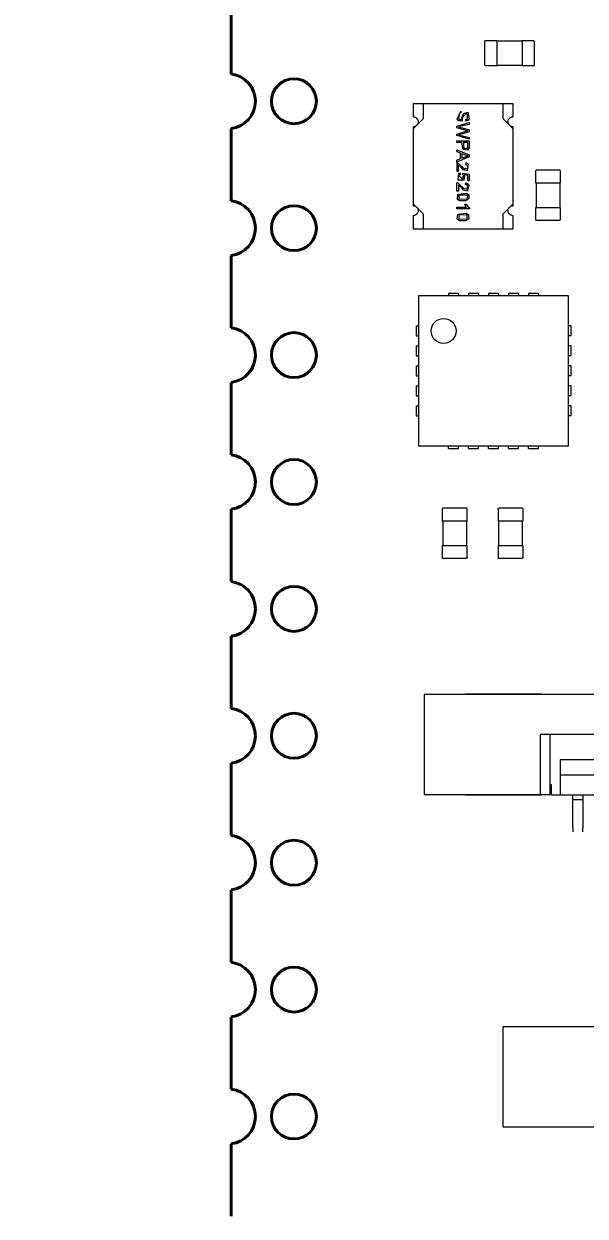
# Model space of a CAD drawing. Header units: millimetres. Extents: x 1 to 79, y -30 to 80.
# Drawn here: x 27.15 to 38.38, y 14.97 to 38.84 of the extents above; entities that cross this region are included whole.
import ezdxf

# ---------------------------------------------------------------- set-up
doc = ezdxf.new("R2010")
doc.units = ezdxf.units.MM
doc.header["$LTSCALE"] = 10
doc.header["$MEASUREMENT"] = 0
doc.layers.add('标注线', color=3, linetype='Continuous')
doc.layers.add('细实线', color=7, linetype='Continuous', lineweight=20)
doc.layers.add('轮廓线', color=7, linetype='Continuous', lineweight=40)
doc.styles.get("Standard").update_dxf_attribs({"font": 'simfang.ttf'})
doc.dimstyles.new('STANDARD_ACAD', dxfattribs={"dimtxt": 0.18, "dimasz": 0.18, "dimexe": 0.18, "dimexo": 0.0625, "dimgap": 0.09, "dimtad": 0, "dimtih": 1, "dimtoh": 1, "dimdec": 4, "dimzin": 0, "dimdsep": 46, "dimtxsty": 'Standard', "dimcen": 0.09, "dimadec": 0, "dimazin": 0, "dimtfac": 1, "dimtdec": 4, "dimtofl": 0, "dimtmove": 0, "dimatfit": 3, "dimfxl": 1, "dimtolj": 1, "dimtzin": 0, "dimarcsym": 0})

# ---------------------------------------------------------------- blocks, each defined once
blk = doc.blocks.new('*D126')
at = {"layer": 'Defpoints', "color": 0, "transparency": 16777216}
for p in [(33, 47.21), (22.665, -9.39), (33, -9.39)]:
    blk.add_point(p, dxfattribs=at)
at = {"layer": '标注线', "color": 0, "lineweight": -2, "transparency": 16777216}
for p, q in [((32.5, 47.21), (22.485, 47.21)), ((22.665, 46.01), (22.665, 19.57)), ((22.665, -8.19), (22.665, 18.249)), ((32.5, -9.39), (22.485, -9.39))]:
    blk.add_line(p, q, dxfattribs=at)
at = {"layer": '标注线', "color": 0, "transparency": 16777216}
for points in [[(22.465, 46.01), (22.865, 46.01), (22.665, 47.21)], [(22.465, -8.19), (22.865, -8.19), (22.665, -9.39)]]:
    blk.add_solid(points, dxfattribs=at)
at = {"layer": '标注线', "color": 0, "transparency": 16777216, "insert": (22.665, 18.91), "char_height": 1.2, "attachment_point": 5}
blk.add_mtext('\\A1;56.6', dxfattribs=at)
blk = doc.blocks.new('*D127')
at = {"layer": 'Defpoints', "color": 0, "transparency": 16777216}
for p in [(32.773, 48.91), (18.834, -11.09), (32.773, -11.09)]:
    blk.add_point(p, dxfattribs=at)
at = {"layer": '标注线', "color": 0, "lineweight": -2, "transparency": 16777216}
for p, q in [((32.273, 48.91), (18.654, 48.91)), ((18.834, 47.71), (18.834, 19.566)), ((18.834, -9.89), (18.834, 18.253)), ((32.273, -11.09), (18.654, -11.09))]:
    blk.add_line(p, q, dxfattribs=at)
at = {"layer": '标注线', "color": 0, "transparency": 16777216}
for points in [[(18.634, 47.71), (19.034, 47.71), (18.834, 48.91)], [(18.634, -9.89), (19.034, -9.89), (18.834, -11.09)]]:
    blk.add_solid(points, dxfattribs=at)
at = {"layer": '标注线', "color": 0, "transparency": 16777216, "insert": (18.834, 18.91), "char_height": 1.2, "attachment_point": 5}
blk.add_mtext('\\A1;60', dxfattribs=at)
blk = doc.blocks.new('*D128')
at = {"layer": 'Defpoints', "color": 0, "transparency": 16777216}
for p in [(39.51, 50.375), (14.89, -11.09), (32.773, -11.09)]:
    blk.add_point(p, dxfattribs=at)
at = {"layer": '标注线', "color": 0, "lineweight": -2, "transparency": 16777216}
for p, q in [((39.01, 50.375), (14.71, 50.375)), ((14.89, 49.175), (14.89, 20.302)), ((14.89, -9.89), (14.89, 18.982)), ((32.273, -11.09), (14.71, -11.09))]:
    blk.add_line(p, q, dxfattribs=at)
at = {"layer": '标注线', "color": 0, "transparency": 16777216}
for points in [[(14.69, 49.175), (15.09, 49.175), (14.89, 50.375)], [(14.69, -9.89), (15.09, -9.89), (14.89, -11.09)]]:
    blk.add_solid(points, dxfattribs=at)
at = {"layer": '标注线', "color": 0, "transparency": 16777216, "insert": (14.89, 19.642), "char_height": 1.2, "attachment_point": 5}
blk.add_mtext('\\A1;61.47', dxfattribs=at)

msp = doc.modelspace()

# ---------------------------------------------------------------- linework, layer by layer
at = {"layer": '细实线'}
for p, q in [((36.369, 38.485), (36.369, 38.015)), ((36.619, 38.5), (36.384, 38.5)), ((36.619, 38.485), (36.619, 38.5)), ((37.119, 38.49), (36.619, 38.49)), ((36.619, 38.015), (36.619, 38.485)), ((37.119, 38.5), (37.119, 38.485)), ((37.354, 38.5), (37.119, 38.5)), ((37.119, 38.485), (37.119, 38.015)), ((37.369, 38.015), (37.369, 38.485)), ((36.384, 38), (36.619, 38)), ((36.619, 38), (36.619, 38.015)), ((36.619, 38.01), (37.119, 38.01)), ((37.119, 38.015), (37.119, 38)), ((37.119, 38), (37.354, 38)), ((35.14, 37.237), (34.94, 37.237)), ((34.94, 37.237), (34.94, 36.977)), ((35.14, 37.237), (35.14, 36.937)), ((36.74, 37.237), (35.14, 37.237)), ((36.74, 36.937), (36.74, 37.237)), ((36.94, 37.237), (36.74, 37.237)), ((36.94, 36.977), (36.94, 37.237)), ((35.821, 36.929), (35.895, 37.088)), ((35.867, 37.046), (35.846, 36.946)), ((35.873, 37.049), (35.867, 37.046)), ((35.898, 37.056), (35.873, 37.049)), ((35.895, 37.088), (35.898, 37.056)), ((35.918, 36.946), (35.946, 37.042)), ((35.946, 37.042), (36.036, 37.068)), ((36.028, 36.942), (36.029, 37.032)), ((36.036, 37.068), (36.06, 36.937)), ((35.14, 36.937), (34.94, 36.737)), ((34.94, 36.777), (34.94, 36.737)), ((35.815, 36.792), (36.065, 36.86)), ((35.815, 36.757), (35.815, 36.792)), ((36.005, 36.702), (35.815, 36.757)), ((35.823, 36.924), (35.821, 36.929)), ((35.848, 36.895), (35.823, 36.924)), ((35.846, 36.946), (35.862, 36.923)), ((35.914, 36.89), (35.848, 36.895)), ((35.901, 36.786), (35.85, 36.775)), ((35.85, 36.775), (36.065, 36.714)), ((35.862, 36.923), (35.903, 36.923)), ((36.065, 36.825), (35.901, 36.786)), ((35.903, 36.923), (35.918, 36.946)), ((35.921, 36.894), (35.914, 36.89)), ((35.992, 36.924), (36.028, 36.942)), ((35.995, 36.891), (35.992, 36.924)), ((36.026, 36.899), (35.995, 36.891)), ((36.034, 36.904), (36.026, 36.899)), ((36.06, 36.937), (36.034, 36.904)), ((36.065, 36.86), (36.065, 36.825)), ((36.94, 36.737), (36.74, 36.937)), ((36.94, 36.737), (36.94, 36.777)), ((34.94, 36.737), (34.94, 35.237)), ((35.815, 36.632), (36.005, 36.686)), ((35.815, 36.599), (35.815, 36.632)), ((36.065, 36.529), (35.815, 36.599)), ((35.938, 36.636), (35.85, 36.616)), ((35.85, 36.616), (35.904, 36.603)), ((35.904, 36.603), (36.065, 36.563)), ((36.065, 36.673), (35.938, 36.636)), ((36.035, 36.695), (36.005, 36.702)), ((36.005, 36.686), (36.035, 36.695)), ((36.065, 36.714), (36.065, 36.673)), ((36.065, 36.563), (36.065, 36.529)), ((36.94, 35.237), (36.94, 36.737)), ((35.815, 36.497), (36.065, 36.497)), ((35.815, 36.463), (35.815, 36.497)), ((35.917, 36.463), (35.815, 36.463)), ((35.815, 36.312), (36.065, 36.213)), ((35.815, 36.275), (35.815, 36.312)), ((35.891, 36.247), (35.815, 36.275)), ((35.939, 36.321), (35.917, 36.463)), ((36.027, 36.308), (35.939, 36.321)), ((36.036, 36.463), (35.946, 36.463)), ((35.946, 36.463), (35.946, 36.396)), ((35.946, 36.396), (35.953, 36.356)), ((35.953, 36.356), (35.958, 36.349)), ((35.958, 36.349), (36.013, 36.34)), ((36.013, 36.34), (36.019, 36.343)), ((36.019, 36.343), (36.033, 36.365)), ((36.063, 36.36), (36.027, 36.308)), ((36.033, 36.365), (36.036, 36.463)), ((36.065, 36.497), (36.063, 36.36)), ((36.065, 36.176), (35.815, 36.07)), ((35.815, 36.109), (35.891, 36.139)), ((35.815, 36.07), (35.815, 36.109)), ((35.836, 36.056), (35.815, 36.06)), ((35.815, 36.06), (35.815, 35.89)), ((35.96, 35.937), (35.836, 36.056)), ((35.891, 36.139), (35.891, 36.247)), ((35.991, 36.209), (35.918, 36.237)), ((35.918, 36.237), (35.918, 36.15)), ((35.918, 36.15), (36.039, 36.195)), ((36.039, 36.195), (35.991, 36.209)), ((35.994, 36.054), (35.991, 36.022)), ((36.048, 36.029), (35.994, 36.054)), ((36.065, 36.213), (36.065, 36.176)), ((35.815, 35.89), (35.845, 35.89)), ((35.841, 35.705), (35.852, 35.848)), ((35.845, 35.89), (35.845, 36.016)), ((35.861, 36.003), (35.845, 36.016)), ((35.883, 35.822), (35.848, 35.805)), ((35.848, 35.805), (35.926, 35.725)), ((35.852, 35.848), (35.881, 35.856)), ((35.861, 36.003), (35.893, 35.966)), ((35.881, 35.856), (35.883, 35.822)), ((35.893, 35.966), (35.937, 35.917)), ((35.926, 35.725), (35.948, 35.799)), ((35.929, 35.82), (35.933, 35.85)), ((35.947, 35.801), (35.929, 35.82)), ((35.933, 35.85), (36.062, 35.825)), ((36.027, 35.897), (35.937, 35.917)), ((35.948, 35.799), (35.947, 35.801)), ((35.971, 35.803), (35.958, 35.708)), ((36.028, 35.936), (35.96, 35.937)), ((36.032, 35.8), (35.965, 35.814)), ((35.965, 35.814), (35.971, 35.803)), ((35.991, 36.022), (36.027, 36.008)), ((36.027, 35.897), (36.048, 36.029)), ((36.027, 36.008), (36.028, 35.936)), ((36.032, 35.697), (36.032, 35.8)), ((36.062, 35.825), (36.062, 35.697)), ((37.39, 35.891), (37.39, 35.656)), ((37.875, 35.906), (37.405, 35.906)), ((37.89, 35.656), (37.89, 35.891)), ((35.815, 35.659), (35.836, 35.656)), ((35.815, 35.489), (35.815, 35.659)), ((35.836, 35.656), (35.96, 35.537)), ((35.958, 35.708), (35.841, 35.705)), ((35.861, 35.602), (35.845, 35.615)), ((35.845, 35.615), (35.845, 35.489)), ((35.893, 35.566), (35.861, 35.602)), ((35.893, 35.566), (35.937, 35.517)), ((35.991, 35.621), (35.994, 35.653)), ((36.027, 35.607), (35.991, 35.621)), ((35.994, 35.653), (36.048, 35.628)), ((36.057, 35.615), (36.027, 35.496)), ((36.028, 35.535), (36.027, 35.607)), ((36.062, 35.697), (36.032, 35.697)), ((36.057, 35.615), (36.048, 35.628)), ((37.39, 35.656), (37.405, 35.656)), ((37.4, 35.656), (37.4, 35.156)), ((37.405, 35.656), (37.875, 35.656)), ((37.875, 35.656), (37.89, 35.656)), ((37.88, 35.156), (37.88, 35.656)), ((35.845, 35.489), (35.815, 35.489)), ((35.826, 35.324), (35.837, 35.43)), ((35.867, 35.296), (35.826, 35.324)), ((35.837, 35.43), (36.01, 35.446)), ((35.862, 35.411), (35.856, 35.408)), ((35.856, 35.408), (35.856, 35.334)), ((35.856, 35.334), (36.015, 35.331)), ((36.023, 35.406), (35.862, 35.411)), ((35.937, 35.517), (36.027, 35.496)), ((36.016, 35.526), (35.96, 35.537)), ((36.058, 35.335), (35.997, 35.293)), ((36.01, 35.446), (36.051, 35.418)), ((36.015, 35.331), (36.02, 35.334)), ((36.016, 35.526), (36.028, 35.535)), ((36.02, 35.334), (36.036, 35.391)), ((36.036, 35.391), (36.023, 35.406)), ((36.051, 35.418), (36.058, 35.407)), ((36.058, 35.407), (36.058, 35.335)), ((34.94, 35.237), (35.14, 35.037)), ((34.94, 35.237), (34.94, 35.197)), ((35.815, 35.167), (36.011, 35.167)), ((35.815, 35.136), (35.815, 35.167)), ((36.066, 35.136), (35.815, 35.136)), ((35.997, 35.293), (35.867, 35.296)), ((35.99, 35.197), (35.974, 35.231)), ((35.974, 35.231), (36.003, 35.231)), ((36.011, 35.167), (35.99, 35.197)), ((36.003, 35.231), (36.033, 35.184)), ((36.033, 35.184), (36.066, 35.156)), ((36.066, 35.156), (36.066, 35.136)), ((36.74, 35.037), (36.94, 35.237)), ((36.94, 35.197), (36.94, 35.237)), ((37.405, 35.156), (37.39, 35.156)), ((37.39, 35.156), (37.39, 34.921)), ((37.875, 35.156), (37.405, 35.156)), ((37.89, 35.156), (37.875, 35.156)), ((37.89, 34.921), (37.89, 35.156)), ((34.94, 34.997), (34.94, 34.737)), ((35.14, 35.037), (35.14, 34.737)), ((35.819, 34.934), (35.837, 35.029)), ((35.826, 34.924), (35.819, 34.934)), ((35.867, 34.896), (35.826, 34.924)), ((35.837, 35.029), (36.01, 35.045)), ((35.862, 35.011), (35.856, 35.007)), ((35.856, 35.007), (35.856, 34.934)), ((35.856, 34.934), (36.015, 34.93)), ((36.023, 35.006), (35.862, 35.011)), ((35.997, 34.892), (35.867, 34.896)), ((36.058, 34.934), (35.997, 34.892)), ((36.01, 35.045), (36.051, 35.017)), ((36.015, 34.93), (36.02, 34.934)), ((36.02, 34.934), (36.023, 35.006)), ((36.051, 35.017), (36.058, 34.934)), ((36.74, 34.737), (36.74, 35.037)), ((36.94, 34.737), (36.94, 34.997)), ((37.405, 34.906), (37.875, 34.906)), ((34.94, 34.737), (35.14, 34.737)), ((35.14, 34.737), (36.74, 34.737)), ((36.74, 34.737), (36.94, 34.737)), ((35.85, 33.44), (35.65, 33.44)), ((35.65, 33.44), (35.65, 33.39)), ((35.85, 33.44), (35.85, 33.39)), ((36.25, 33.44), (36.05, 33.44)), ((36.05, 33.44), (36.05, 33.39)), ((36.25, 33.44), (36.25, 33.39)), ((36.65, 33.44), (36.45, 33.44)), ((36.45, 33.44), (36.45, 33.39)), ((36.65, 33.44), (36.65, 33.39)), ((37.05, 33.44), (36.85, 33.44)), ((36.85, 33.44), (36.85, 33.39)), ((37.05, 33.44), (37.05, 33.39)), ((37.45, 33.44), (37.25, 33.44)), ((37.25, 33.44), (37.25, 33.39)), ((37.45, 33.44), (37.45, 33.39)), ((35.05, 33.39), (35.05, 30.39)), ((38.05, 33.39), (35.05, 33.39)), ((38.05, 30.39), (38.05, 33.39)), ((35, 32.79), (35, 32.59)), ((35, 32.79), (35.05, 32.79)), ((38.1, 32.79), (38.05, 32.79)), ((38.1, 32.59), (38.1, 32.79)), ((35, 32.59), (35.05, 32.59)), ((38.1, 32.59), (38.05, 32.59)), ((35, 32.39), (35, 32.19)), ((35, 32.39), (35.05, 32.39)), ((38.1, 32.39), (38.05, 32.39)), ((38.1, 32.19), (38.1, 32.39)), ((35, 32.19), (35.05, 32.19)), ((35, 31.99), (35, 31.79)), ((35, 31.99), (35.05, 31.99)), ((38.1, 32.19), (38.05, 32.19)), ((38.1, 31.99), (38.05, 31.99)), ((38.1, 31.79), (38.1, 31.99)), ((35, 31.79), (35.05, 31.79)), ((38.1, 31.79), (38.05, 31.79)), ((35, 31.59), (35, 31.39)), ((35, 31.59), (35.05, 31.59)), ((38.1, 31.59), (38.05, 31.59)), ((38.1, 31.39), (38.1, 31.59)), ((35, 31.39), (35.05, 31.39)), ((38.1, 31.39), (38.05, 31.39)), ((35, 31.19), (35, 30.99)), ((35, 31.19), (35.05, 31.19)), ((38.1, 31.19), (38.05, 31.19)), ((38.1, 30.99), (38.1, 31.19)), ((35, 30.99), (35.05, 30.99)), ((38.1, 30.99), (38.05, 30.99)), ((35.05, 30.39), (38.05, 30.39)), ((35.65, 30.34), (35.65, 30.39)), ((35.65, 30.34), (35.85, 30.34)), ((35.85, 30.34), (35.85, 30.39)), ((36.05, 30.34), (36.05, 30.39)), ((36.05, 30.34), (36.25, 30.34)), ((36.25, 30.34), (36.25, 30.39)), ((36.45, 30.34), (36.45, 30.39)), ((36.45, 30.34), (36.65, 30.34)), ((36.65, 30.34), (36.65, 30.39)), ((36.85, 30.34), (36.85, 30.39)), ((36.85, 30.34), (37.05, 30.34)), ((37.05, 30.34), (37.05, 30.39)), ((37.25, 30.34), (37.25, 30.39)), ((37.25, 30.34), (37.45, 30.34)), ((37.45, 30.34), (37.45, 30.39)), ((35.523, 29.126), (35.523, 28.891)), ((36.008, 29.141), (35.538, 29.141)), ((36.023, 28.891), (36.023, 29.126)), ((36.64, 29.125), (36.64, 28.89)), ((37.125, 29.14), (36.655, 29.14)), ((37.14, 28.89), (37.14, 29.125)), ((35.523, 28.891), (35.538, 28.891)), ((35.533, 28.891), (35.533, 28.391)), ((35.538, 28.891), (36.008, 28.891)), ((36.008, 28.891), (36.023, 28.891)), ((36.013, 28.391), (36.013, 28.891)), ((36.64, 28.89), (36.655, 28.89)), ((36.65, 28.89), (36.65, 28.889)), ((36.65, 28.889), (36.65, 28.39)), ((36.655, 28.89), (37.125, 28.89)), ((37.125, 28.89), (37.14, 28.89)), ((37.13, 28.39), (37.13, 28.89)), ((35.532, 28.391), (35.523, 28.391)), ((35.523, 28.391), (35.523, 28.156)), ((35.533, 28.391), (35.532, 28.391)), ((35.538, 28.391), (35.533, 28.391)), ((36.008, 28.391), (35.538, 28.391)), ((36.023, 28.391), (36.008, 28.391)), ((36.023, 28.156), (36.023, 28.391)), ((36.65, 28.39), (36.64, 28.39)), ((36.64, 28.39), (36.64, 28.155)), ((36.65, 28.39), (36.65, 28.39)), ((36.655, 28.39), (36.65, 28.39)), ((37.125, 28.39), (36.655, 28.39)), ((37.13, 28.39), (37.125, 28.39)), ((37.14, 28.39), (37.13, 28.39)), ((37.13, 28.39), (37.13, 28.39)), ((37.13, 28.39), (37.13, 28.39)), ((37.14, 28.155), (37.14, 28.39)), ((35.538, 28.141), (36.008, 28.141)), ((36.655, 28.14), (37.125, 28.14)), ((35.16, 25.413), (35.16, 23.413)), ((35.46, 25.413), (35.16, 25.413)), ((50.46, 25.413), (35.46, 25.413)), ((37.51, 25.423), (36.01, 25.423)), ((37.51, 25.413), (37.51, 25.423)), ((37.71, 25.413), (37.71, 25.423)), ((37.71, 25.423), (38.635, 25.423)), ((50.485, 24.613), (37.485, 24.613)), ((37.485, 24.613), (37.485, 23.413)), ((37.685, 23.413), (37.685, 24.613)), ((37.885, 24.103), (37.885, 23.803)), ((50.085, 24.103), (37.885, 24.103)), ((37.885, 23.803), (50.085, 23.803)), ((37.885, 23.803), (37.885, 23.403)), ((35.16, 23.413), (35.46, 23.413)), ((35.46, 23.413), (37.485, 23.413)), ((36.01, 23.403), (37.51, 23.403)), ((37.485, 23.413), (37.685, 23.413)), ((37.51, 23.403), (37.51, 23.413)), ((37.71, 23.603), (37.685, 23.603)), ((37.71, 23.403), (37.71, 23.603)), ((37.71, 23.403), (37.885, 23.403)), ((37.885, 23.403), (50.085, 23.403)), ((38.135, 23.313), (38.135, 23.403)), ((38.335, 23.403), (38.335, 23.313)), ((38.135, 22.746), (38.135, 23.313)), ((38.135, 23.313), (38.335, 23.313)), ((38.335, 23.313), (38.335, 22.746)), ((38.135, 22.746), (38.135, 22.663)), ((38.335, 22.663), (38.335, 22.746)), ((51.235, 18.763), (36.735, 18.763)), ((36.735, 18.763), (36.735, 16.763)), ((36.735, 16.763), (39.185, 16.763))]:
    msp.add_line(p, q, dxfattribs=at)
for centre, radius, start, end in [((36.384, 38.485), 0.015, 90, 180), ((37.354, 38.015), 0.015, 270, 0), ((36.037, 36.914), 0.118, 93.7982, 189.9823), ((37.875, 35.891), 0.015, 0, 90), ((37.405, 34.921), 0.015, 180, 270), ((36.008, 29.126), 0.015, 0, 90), ((37.125, 29.125), 0.015, 0, 90), ((35.538, 28.156), 0.015, 180, 270), ((36.655, 28.155), 0.015, 180, 270), ((36.01, 25.223), 0.2, 90, 108.1949), ((36.01, 23.603), 0.2, 251.8051, 270)]:
    msp.add_arc(centre, radius, start, end, dxfattribs=at)
at = {"layer": '细实线', "extrusion": (0, 0, -1)}
for centre, radius, start, end in [((-37.354, 38.485), 0.015, 90, 180), ((-36.384, 38.015), 0.015, 270, 360), ((-34.94, 36.877), 0.1, 90, 216.6148), ((-34.94, 36.877), 0.1, 232.9564, 270), ((-34.94, 36.877), 0.1, 216.6148, 232.9564), ((-36.94, 36.877), 0.1, 323.3739, 90), ((-36.94, 36.877), 0.1, 307.0047, 323.3739), ((-36.94, 36.877), 0.1, 270, 307.0047), ((-37.405, 35.891), 0.015, 360, 90), ((-34.94, 35.097), 0.1, 90, 126.7111), ((-34.94, 35.097), 0.1, 143.0441, 270), ((-34.94, 35.097), 0.1, 126.7111, 143.0441), ((-36.94, 35.097), 0.1, 270, 36.8861), ((-36.94, 35.097), 0.1, 36.8861, 52.9385), ((-36.94, 35.097), 0.1, 52.9385, 90), ((-37.875, 34.921), 0.015, 180, 270), ((-35.55, 32.69), 0.25, 360, 180), ((-35.55, 32.69), 0.25, 180, 360), ((-35.538, 29.126), 0.015, 360, 90), ((-36.655, 29.125), 0.015, 360, 90), ((-36.008, 28.156), 0.015, 180, 270), ((-37.125, 28.155), 0.015, 180, 270)]:
    msp.add_arc(centre, radius, start, end, dxfattribs=at)
at = {"layer": '轮廓线'}
for p, q in [((31.3, 38.37), (31.3, 39.87)), ((31.3, 37.833), (31.3, 38.37)), ((31.3, 35.293), (31.3, 36.74)), ((31.3, 32.753), (31.3, 34.2)), ((31.3, 30.213), (31.3, 31.66)), ((31.3, 27.673), (31.3, 29.12)), ((31.3, 25.133), (31.3, 26.58)), ((31.3, 22.593), (31.3, 24.04)), ((31.3, 20.053), (31.3, 21.5)), ((31.3, 17.513), (31.3, 18.96)), ((31.3, 14.973), (31.3, 16.42))]:
    msp.add_line(p, q, dxfattribs=at)
at = {"layer": '轮廓线', "extrusion": (0, 0, -1)}
for centre in [(-32.555, 37.287), (-32.555, 34.747), (-32.555, 32.207), (-32.555, 29.667), (-32.555, 27.127), (-32.555, 24.587), (-32.555, 22.047), (-32.555, 19.507), (-32.555, 16.967)]:
    msp.add_circle(centre, 0.45, dxfattribs=at)
for centre, start, end in [((-31.235, 37.287), 96.79, 180), ((-31.235, 37.287), 180, 263.2095), ((-31.235, 34.747), 96.7913, 180), ((-31.235, 34.747), 180, 263.2082), ((-31.235, 32.207), 96.7926, 180), ((-31.235, 32.207), 180, 263.2069), ((-31.235, 29.667), 96.7939, 180), ((-31.235, 29.667), 180, 263.2056), ((-31.235, 27.127), 96.7952, 180), ((-31.235, 27.127), 180, 263.2043), ((-31.235, 24.587), 96.7965, 180), ((-31.235, 24.587), 180, 263.203), ((-31.235, 22.047), 96.7978, 180), ((-31.235, 22.047), 180, 263.2017), ((-31.235, 19.507), 96.7991, 180), ((-31.235, 19.507), 180, 263.2004), ((-31.235, 16.967), 96.8004, 180), ((-31.235, 16.967), 180, 263.1991)]:
    msp.add_arc(centre, 0.55, start, end, dxfattribs=at)

# ---------------------------------------------------------------- dimensions: what is measured, and where the dimension line sits
at = {"layer": '标注线'}
for base, p1, p2, picture, middle in [((14.8904, -11.0905), (39.51, 50.3747), (32.7734, -11.0905), '*D128', (14.8904, 19.6421)), ((18.834, -11.09), (32.773, 48.91), (32.773, -11.09), '*D127', (18.834, 18.91)), ((22.665, -9.39), (33, 47.21), (33, -9.39), '*D126', (22.665, 18.91))]:
    dim = msp.add_linear_dim(base=base, p1=p1, p2=p2, angle=90, dimstyle='STANDARD_ACAD', override={"dimtxt": 1.2, "dimasz": 1.2, "dimexo": 0.5, "dimgap": 0.05, "dimdec": 2, "dimzin": 8, "dimcen": 0.5, "dimtdec": 2, "dimtmove": 2}, dxfattribs=at)
    dim.commit()
    dim.dimension.update_dxf_attribs({"geometry": picture, "text_midpoint": middle})

doc.saveas('drawing.dxf')
